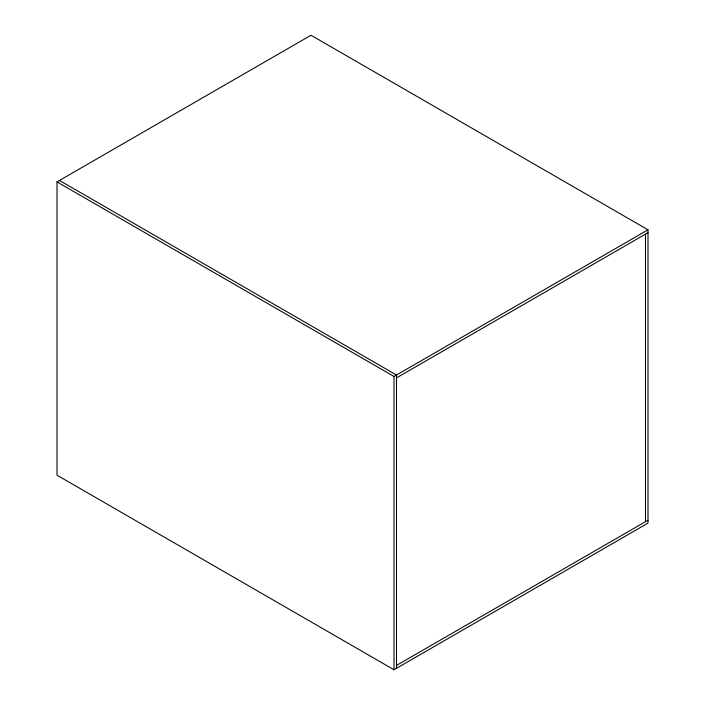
<?xml version="1.0" encoding="UTF-8"?>
<svg xmlns="http://www.w3.org/2000/svg" width="705" height="705" viewBox="0 0 705 705"><rect width="100%" height="100%" fill="white"/><g stroke="black" fill="none" stroke-linecap="round" stroke-linejoin="round"><path stroke-width="1.06" d="M56.999 181.89L310.993 35.25L648.001 229.812L648.001 523.11L394.007 669.75L56.999 475.188L56.999 181.89L394.007 376.461L648.001 229.812M396.492 377.898L648.001 232.694M396.492 665.441L648.001 520.228M59.493 180.454L396.492 375.025L396.492 668.314M645.507 234.131L645.507 521.665M394.007 376.461L394.007 669.75"/></g></svg>
